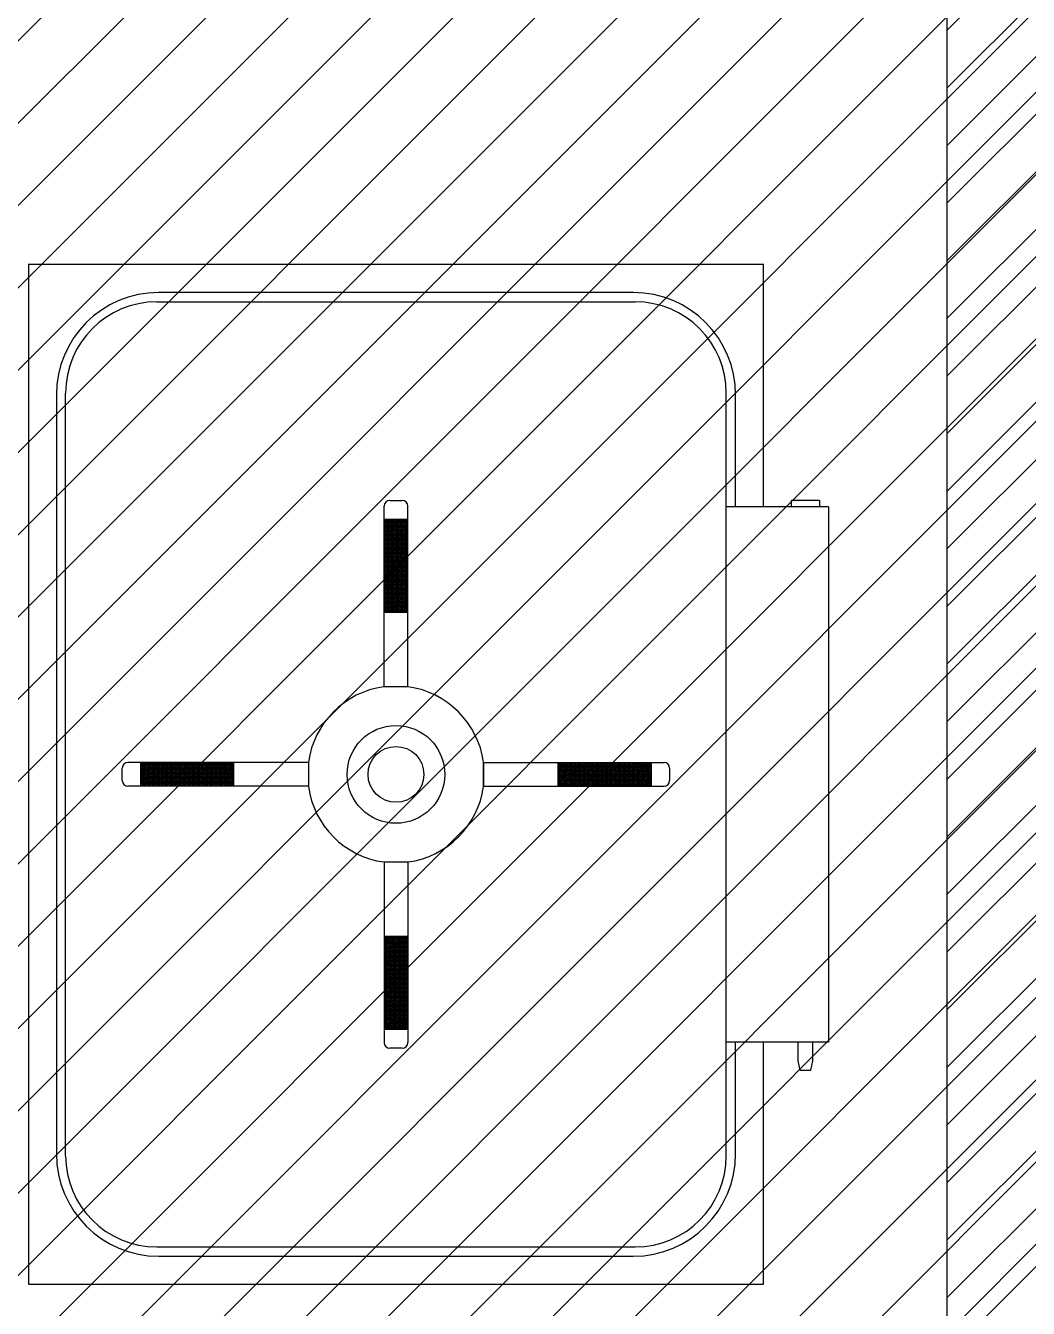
# Model space of a CAD drawing. Header units: millimetres. Extents: x -358422 to 32356, y 0 to 54379.
# Drawn here: x 11478 to 12556, y 3778 to 5156 of the extents above; entities that cross this region are included whole.
import ezdxf

# ---------------------------------------------------------------- set-up
doc = ezdxf.new("R2010")
doc.units = ezdxf.units.MM
doc.header["$MEASUREMENT"] = 0
doc.linetypes.add('HIDDEN', pattern=[9.525, 6.35, -3.175])
doc.layers.get('0').update_dxf_attribs({"lineweight": 25})
doc.layers.add('DIM', color=3, linetype='Continuous', lineweight=9)
doc.layers.add('H', color=2, linetype='HIDDEN', lineweight=15)

msp = doc.modelspace()

# ---------------------------------------------------------------- hatches: boundary and pattern name
at = {"layer": 'DIM'}
h = msp.add_hatch(dxfattribs=at)
h.set_pattern_fill('ANSI31', color=256, scale=350, style=0)
h.set_pattern_definition([(45, (-19603.777, -2234.737), (-30.93592, 30.93592), [])])
h.paths.add_polyline_path([(10728.92, 5341.335), (10728.92, 3268.335), (10298.136, 3268.335), (10298.136, 5055.269), (9628.92, 5055.269), (9628.92, 6518.335), (13568.92, 6518.335), (13568.92, 5055.269), (12899.705, 5055.269), (12899.705, 3268.335), (12468.92, 3268.335), (12468.92, 5341.335)])
edge = h.paths.add_edge_path(flags=16)
edge.add_line((12468.92, 3291.335), (12468.92, 3268.335))
edge.add_line((10728.92, 3291.335), (10728.92, 3268.335))
at = {"layer": 'H', "ltscale": 4}
h = msp.add_hatch(dxfattribs=at)
h.set_pattern_fill('ANSI31', color=256, scale=500, style=0)
h.set_pattern_definition([(45, (4878.89, 20733.76), (-44.19417, 44.19417), [])])
h.paths.add_polyline_path([(13618.92, 6518.335), (13568.92, 6518.335)], flags=16)
h.paths.add_polyline_path([(13618.92, 6518.335), (13568.92, 6518.335)], flags=0)
h.paths.add_polyline_path([(13618.92, 6518.335), (13568.92, 6518.335)], flags=0)
h.paths.add_polyline_path([(13618.92, 6518.335), (13568.92, 6518.335)], flags=0)
h.paths.add_polyline_path([(13618.92, 6518.335), (13568.92, 6518.335)], flags=0)
h.paths.add_polyline_path([(13618.92, 6518.335), (13568.92, 6518.335)], flags=0)
h.paths.add_polyline_path([(13618.92, 6518.335), (13568.92, 6518.335)], flags=0)
h.paths.add_polyline_path([(13618.92, 6518.335), (13568.92, 6518.335)], flags=0)
edge = h.paths.add_edge_path()
edge.add_line((9628.92, 3268.335), (9628.92, 6518.335))
edge.add_line((9578.92, 3218.335), (9578.92, 6518.335))
edge.add_line((9628.92, 3268.335), (13568.92, 3268.335))
edge.add_line((9578.92, 3218.335), (13618.92, 3218.335))
edge.add_line((13618.92, 6518.335), (13568.92, 6518.335))
edge.add_line((13568.92, 5268.335), (13568.92, 5278.335))
edge.add_line((13568.92, 3268.335), (13568.92, 6518.335))
edge.add_line((13618.92, 3218.335), (13618.92, 6518.335))

# ---------------------------------------------------------------- linework, layer by layer
for p, q in [((12468.92, 3641.335), (12468.92, 5341.335)), ((12131.42, 4869.335), (11621.42, 4869.335)), ((11619.42, 4859.335), (12133.42, 4859.335)), ((11511.42, 4759.335), (11511.42, 3944.335)), ((11521.42, 3942.335), (11521.42, 4761.335)), ((12231.42, 3942.335), (12231.42, 4761.335)), ((12241.42, 4639.316), (12241.42, 4759.335)), ((11869.72, 4645.941), (11883.12, 4645.941)), ((12301.423, 4645.816), (12301.923, 4646.316)), ((12301.423, 4639.816), (12301.423, 4645.816)), ((12301.923, 4646.316), (12330.923, 4646.316)), ((12330.923, 4646.316), (12331.423, 4645.816)), ((12331.423, 4645.816), (12331.423, 4639.816)), ((11863.72, 4445.941), (11863.72, 4639.941)), ((11889.12, 4445.941), (11889.12, 4639.941)), ((12341.423, 4639.316), (12231.42, 4639.316)), ((12341.423, 4639.316), (12341.423, 4064.316)), ((11863.72, 4602.127), (11887.534, 4625.941)), ((11863.72, 4604.127), (11885.534, 4625.941)), ((11863.72, 4606.127), (11883.534, 4625.941)), ((11863.72, 4608.127), (11881.534, 4625.941)), ((11863.72, 4625.941), (11889.12, 4625.941)), ((11863.72, 4616.127), (11873.534, 4625.941)), ((11863.72, 4618.127), (11871.534, 4625.941)), ((11863.72, 4620.127), (11869.534, 4625.941)), ((11863.72, 4610.127), (11879.534, 4625.941)), ((11863.72, 4612.127), (11877.534, 4625.941)), ((11863.72, 4614.127), (11875.534, 4625.941)), ((11863.72, 4624.127), (11865.534, 4625.941)), ((11863.72, 4622.127), (11867.534, 4625.941)), ((11863.72, 4600.127), (11889.12, 4625.527)), ((11863.72, 4624.364), (11889.12, 4598.964)), ((11863.72, 4598.127), (11889.12, 4623.527)), ((11863.72, 4622.364), (11889.12, 4596.964)), ((11863.72, 4596.127), (11889.12, 4621.527)), ((11863.72, 4620.364), (11889.12, 4594.964)), ((11863.72, 4594.127), (11889.12, 4619.527)), ((11863.72, 4618.364), (11889.12, 4592.964)), ((11863.72, 4592.127), (11889.12, 4617.527)), ((11863.72, 4616.364), (11889.12, 4590.964)), ((11863.72, 4590.127), (11889.12, 4615.527)), ((11864.143, 4625.941), (11889.12, 4600.964)), ((11866.143, 4625.941), (11889.12, 4602.964)), ((11868.143, 4625.941), (11889.12, 4604.964)), ((11870.143, 4625.941), (11889.12, 4606.964)), ((11872.143, 4625.941), (11889.12, 4608.964)), ((11874.143, 4625.941), (11889.12, 4610.964)), ((11876.143, 4625.941), (11889.12, 4612.964)), ((11878.143, 4625.941), (11889.12, 4614.964)), ((11880.143, 4625.941), (11889.12, 4616.964)), ((11882.143, 4625.941), (11889.12, 4618.964)), ((11884.143, 4625.941), (11889.12, 4620.964)), ((11886.143, 4625.941), (11889.12, 4622.964)), ((11888.143, 4625.941), (11889.12, 4624.964)), ((11863.72, 4614.364), (11889.12, 4588.964)), ((11863.72, 4588.127), (11889.12, 4613.527)), ((11863.72, 4612.364), (11889.12, 4586.964)), ((11863.72, 4586.127), (11889.12, 4611.527)), ((11863.72, 4610.364), (11889.12, 4584.964)), ((11863.72, 4584.127), (11889.12, 4609.527)), ((11863.72, 4608.364), (11889.12, 4582.964)), ((11863.72, 4582.127), (11889.12, 4607.527)), ((11863.72, 4606.364), (11889.12, 4580.964)), ((11863.72, 4580.127), (11889.12, 4605.527)), ((11863.72, 4604.364), (11889.12, 4578.964)), ((11863.72, 4578.127), (11889.12, 4603.527)), ((11863.72, 4602.364), (11889.12, 4576.964)), ((11863.72, 4576.127), (11889.12, 4601.527)), ((11863.72, 4600.364), (11889.12, 4574.964)), ((11863.72, 4574.127), (11889.12, 4599.527)), ((11863.72, 4598.364), (11889.12, 4572.964)), ((11863.72, 4572.127), (11889.12, 4597.527)), ((11863.72, 4596.364), (11889.12, 4570.964)), ((11863.72, 4570.127), (11889.12, 4595.527)), ((11863.72, 4594.364), (11889.12, 4568.964)), ((11863.72, 4568.127), (11889.12, 4593.527)), ((11863.72, 4592.364), (11889.12, 4566.964)), ((11863.72, 4566.127), (11889.12, 4591.527)), ((11863.72, 4590.364), (11889.12, 4564.964)), ((11863.72, 4564.127), (11889.12, 4589.527)), ((11863.72, 4588.364), (11889.12, 4562.964)), ((11863.72, 4562.127), (11889.12, 4587.527)), ((11863.72, 4586.364), (11889.12, 4560.964)), ((11863.72, 4560.127), (11889.12, 4585.527)), ((11863.72, 4584.364), (11889.12, 4558.964)), ((11863.72, 4558.127), (11889.12, 4583.527)), ((11863.72, 4582.364), (11889.12, 4556.964)), ((11863.72, 4556.127), (11889.12, 4581.527)), ((11863.72, 4580.364), (11889.12, 4554.964)), ((11863.72, 4554.127), (11889.12, 4579.527)), ((11863.72, 4578.364), (11889.12, 4552.964)), ((11863.72, 4552.127), (11889.12, 4577.527)), ((11863.72, 4576.364), (11889.12, 4550.964)), ((11863.72, 4550.127), (11889.12, 4575.527)), ((11863.72, 4574.364), (11889.12, 4548.964)), ((11863.72, 4548.127), (11889.12, 4573.527)), ((11863.72, 4572.364), (11889.12, 4546.964)), ((11863.72, 4546.127), (11889.12, 4571.527)), ((11863.72, 4570.364), (11889.12, 4544.964)), ((11863.72, 4544.127), (11889.12, 4569.527)), ((11863.72, 4568.364), (11889.12, 4542.964)), ((11863.72, 4542.127), (11889.12, 4567.527)), ((11863.72, 4566.364), (11889.12, 4540.964)), ((11863.72, 4540.127), (11889.12, 4565.527)), ((11863.72, 4564.364), (11889.12, 4538.964)), ((11863.72, 4538.127), (11889.12, 4563.527)), ((11863.72, 4562.364), (11889.12, 4536.964)), ((11863.72, 4536.127), (11889.12, 4561.527)), ((11863.72, 4560.364), (11889.12, 4534.964)), ((11863.72, 4534.127), (11889.12, 4559.527)), ((11863.72, 4558.364), (11889.12, 4532.964)), ((11863.72, 4532.127), (11889.12, 4557.527)), ((11863.72, 4556.364), (11889.12, 4530.964)), ((11863.72, 4530.127), (11889.12, 4555.527)), ((11863.72, 4554.364), (11889.12, 4528.964)), ((11863.72, 4528.127), (11889.12, 4553.527)), ((11863.72, 4552.364), (11889.12, 4526.964)), ((11863.72, 4526.127), (11889.12, 4551.527)), ((11863.72, 4550.364), (11888.143, 4525.941)), ((11863.72, 4548.364), (11886.143, 4525.941)), ((11863.72, 4546.364), (11884.143, 4525.941)), ((11865.534, 4525.941), (11889.12, 4549.527)), ((11867.534, 4525.941), (11889.12, 4547.527)), ((11863.72, 4544.364), (11882.143, 4525.941)), ((11863.72, 4542.364), (11880.143, 4525.941)), ((11863.72, 4540.364), (11878.143, 4525.941)), ((11863.72, 4538.364), (11876.143, 4525.941)), ((11863.72, 4536.364), (11874.143, 4525.941)), ((11863.72, 4534.364), (11872.143, 4525.941)), ((11863.72, 4532.364), (11870.143, 4525.941)), ((11869.534, 4525.941), (11889.12, 4545.527)), ((11871.534, 4525.941), (11889.12, 4543.527)), ((11873.534, 4525.941), (11889.12, 4541.527)), ((11875.534, 4525.941), (11889.12, 4539.527)), ((11877.534, 4525.941), (11889.12, 4537.527)), ((11879.534, 4525.941), (11889.12, 4535.527)), ((11881.534, 4525.941), (11889.12, 4533.527)), ((11863.72, 4530.364), (11868.143, 4525.941)), ((11863.72, 4528.364), (11866.143, 4525.941)), ((11863.72, 4525.941), (11889.12, 4525.941)), ((11883.534, 4525.941), (11889.12, 4531.527)), ((11885.534, 4525.941), (11889.12, 4529.527)), ((11887.534, 4525.941), (11889.12, 4527.527)), ((11889.42, 4445.941), (11863.42, 4445.941)), ((11582.314, 4345.135), (11582.314, 4358.535)), ((11782.314, 4364.535), (11588.314, 4364.535)), ((11602.314, 4341.557), (11625.291, 4364.535)), ((11602.314, 4343.557), (11623.291, 4364.535)), ((11602.314, 4345.557), (11621.291, 4364.535)), ((11602.314, 4339.557), (11627.291, 4364.535)), ((11602.314, 4353.557), (11613.291, 4364.535)), ((11602.314, 4355.557), (11611.291, 4364.535)), ((11602.314, 4351.557), (11615.291, 4364.535)), ((11602.314, 4339.135), (11602.314, 4364.535)), ((11602.314, 4347.557), (11619.291, 4364.535)), ((11602.314, 4349.557), (11617.291, 4364.535)), ((11602.314, 4357.557), (11609.291, 4364.535)), ((11602.314, 4363.557), (11603.291, 4364.535)), ((11602.314, 4361.557), (11605.291, 4364.535)), ((11602.314, 4359.557), (11607.291, 4364.535)), ((11626.127, 4339.135), (11602.314, 4362.948)), ((11624.127, 4339.135), (11602.314, 4360.948)), ((11622.127, 4339.135), (11602.314, 4358.948)), ((11620.127, 4339.135), (11602.314, 4356.948)), ((11618.127, 4339.135), (11602.314, 4354.948)), ((11628.127, 4339.135), (11602.727, 4364.535)), ((11603.891, 4339.135), (11629.291, 4364.535)), ((11630.127, 4339.135), (11604.727, 4364.535)), ((11605.891, 4339.135), (11631.291, 4364.535)), ((11632.127, 4339.135), (11606.727, 4364.535)), ((11607.891, 4339.135), (11633.291, 4364.535)), ((11634.127, 4339.135), (11608.727, 4364.535)), ((11609.891, 4339.135), (11635.291, 4364.535)), ((11636.127, 4339.135), (11610.727, 4364.535)), ((11611.891, 4339.135), (11637.291, 4364.535)), ((11638.127, 4339.135), (11612.727, 4364.535)), ((11613.891, 4339.135), (11639.291, 4364.535)), ((11640.127, 4339.135), (11614.727, 4364.535)), ((11615.891, 4339.135), (11641.291, 4364.535)), ((11642.127, 4339.135), (11616.727, 4364.535)), ((11617.891, 4339.135), (11643.291, 4364.535)), ((11644.127, 4339.135), (11618.727, 4364.535)), ((11619.891, 4339.135), (11645.291, 4364.535)), ((11646.127, 4339.135), (11620.727, 4364.535)), ((11621.891, 4339.135), (11647.291, 4364.535)), ((11648.127, 4339.135), (11622.727, 4364.535)), ((11623.891, 4339.135), (11649.291, 4364.535)), ((11650.127, 4339.135), (11624.727, 4364.535)), ((11625.891, 4339.135), (11651.291, 4364.535)), ((11652.127, 4339.135), (11626.727, 4364.535)), ((11627.891, 4339.135), (11653.291, 4364.535)), ((11654.127, 4339.135), (11628.727, 4364.535)), ((11629.891, 4339.135), (11655.291, 4364.535)), ((11656.127, 4339.135), (11630.727, 4364.535)), ((11631.891, 4339.135), (11657.291, 4364.535)), ((11658.127, 4339.135), (11632.727, 4364.535)), ((11633.891, 4339.135), (11659.291, 4364.535)), ((11660.127, 4339.135), (11634.727, 4364.535)), ((11635.891, 4339.135), (11661.291, 4364.535)), ((11662.127, 4339.135), (11636.727, 4364.535)), ((11637.891, 4339.135), (11663.291, 4364.535)), ((11664.127, 4339.135), (11638.727, 4364.535)), ((11639.891, 4339.135), (11665.291, 4364.535)), ((11666.127, 4339.135), (11640.727, 4364.535)), ((11641.891, 4339.135), (11667.291, 4364.535)), ((11668.127, 4339.135), (11642.727, 4364.535)), ((11643.891, 4339.135), (11669.291, 4364.535)), ((11670.127, 4339.135), (11644.727, 4364.535)), ((11645.891, 4339.135), (11671.291, 4364.535)), ((11672.127, 4339.135), (11646.727, 4364.535)), ((11647.891, 4339.135), (11673.291, 4364.535)), ((11674.127, 4339.135), (11648.727, 4364.535)), ((11649.891, 4339.135), (11675.291, 4364.535)), ((11676.127, 4339.135), (11650.727, 4364.535)), ((11651.891, 4339.135), (11677.291, 4364.535)), ((11678.127, 4339.135), (11652.727, 4364.535)), ((11653.891, 4339.135), (11679.291, 4364.535)), ((11680.127, 4339.135), (11654.727, 4364.535)), ((11655.891, 4339.135), (11681.291, 4364.535)), ((11682.127, 4339.135), (11656.727, 4364.535)), ((11657.891, 4339.135), (11683.291, 4364.535)), ((11684.127, 4339.135), (11658.727, 4364.535)), ((11659.891, 4339.135), (11685.291, 4364.535)), ((11686.127, 4339.135), (11660.727, 4364.535)), ((11661.891, 4339.135), (11687.291, 4364.535)), ((11688.127, 4339.135), (11662.727, 4364.535)), ((11663.891, 4339.135), (11689.291, 4364.535)), ((11690.127, 4339.135), (11664.727, 4364.535)), ((11665.891, 4339.135), (11691.291, 4364.535)), ((11692.127, 4339.135), (11666.727, 4364.535)), ((11667.891, 4339.135), (11693.291, 4364.535)), ((11694.127, 4339.135), (11668.727, 4364.535)), ((11669.891, 4339.135), (11695.291, 4364.535)), ((11696.127, 4339.135), (11670.727, 4364.535)), ((11671.891, 4339.135), (11697.291, 4364.535)), ((11698.127, 4339.135), (11672.727, 4364.535)), ((11673.891, 4339.135), (11699.291, 4364.535)), ((11700.127, 4339.135), (11674.727, 4364.535)), ((11675.891, 4339.135), (11701.291, 4364.535)), ((11702.127, 4339.135), (11676.727, 4364.535)), ((11677.891, 4339.135), (11702.314, 4363.557)), ((11702.314, 4340.948), (11678.727, 4364.535)), ((11679.891, 4339.135), (11702.314, 4361.557)), ((11702.314, 4342.948), (11680.727, 4364.535)), ((11681.891, 4339.135), (11702.314, 4359.557)), ((11702.314, 4344.948), (11682.727, 4364.535)), ((11683.891, 4339.135), (11702.314, 4357.557)), ((11702.314, 4346.948), (11684.727, 4364.535)), ((11685.891, 4339.135), (11702.314, 4355.557)), ((11702.314, 4348.948), (11686.727, 4364.535)), ((11687.891, 4339.135), (11702.314, 4353.557)), ((11702.314, 4350.948), (11688.727, 4364.535)), ((11702.314, 4352.948), (11690.727, 4364.535)), ((11702.314, 4354.948), (11692.727, 4364.535)), ((11702.314, 4356.948), (11694.727, 4364.535)), ((11702.314, 4358.948), (11696.727, 4364.535)), ((11702.314, 4360.948), (11698.727, 4364.535)), ((11702.314, 4362.948), (11700.727, 4364.535)), ((11702.314, 4339.135), (11702.314, 4364.535)), ((11782.314, 4364.835), (11782.314, 4338.835)), ((11970.527, 4338.835), (11970.527, 4364.835)), ((11970.527, 4364.535), (12164.527, 4364.535)), ((11970.527, 4364.535), (11970.527, 4339.135)), ((12064.949, 4364.535), (12050.527, 4350.112)), ((12066.949, 4364.535), (12050.527, 4348.112)), ((12068.949, 4364.535), (12050.527, 4346.112)), ((12070.949, 4364.535), (12050.527, 4344.112)), ((12072.949, 4364.535), (12050.527, 4342.112)), ((12074.949, 4364.535), (12050.527, 4340.112)), ((12050.527, 4364.535), (12050.527, 4339.135)), ((12054.949, 4364.535), (12050.527, 4360.112)), ((12056.949, 4364.535), (12050.527, 4358.112)), ((12058.949, 4364.535), (12050.527, 4356.112)), ((12060.949, 4364.535), (12050.527, 4354.112)), ((12062.949, 4364.535), (12050.527, 4352.112)), ((12052.949, 4364.535), (12050.527, 4362.112)), ((12050.527, 4362.721), (12074.113, 4339.135)), ((12050.527, 4360.721), (12072.113, 4339.135)), ((12050.527, 4358.721), (12070.113, 4339.135)), ((12050.527, 4356.721), (12068.113, 4339.135)), ((12050.527, 4354.721), (12066.113, 4339.135)), ((12050.713, 4364.535), (12076.113, 4339.135)), ((12076.949, 4364.535), (12051.549, 4339.135)), ((12052.713, 4364.535), (12078.113, 4339.135)), ((12078.949, 4364.535), (12053.549, 4339.135)), ((12054.713, 4364.535), (12080.113, 4339.135)), ((12080.949, 4364.535), (12055.549, 4339.135)), ((12056.713, 4364.535), (12082.113, 4339.135)), ((12082.949, 4364.535), (12057.549, 4339.135)), ((12058.713, 4364.535), (12084.113, 4339.135)), ((12084.949, 4364.535), (12059.549, 4339.135)), ((12060.713, 4364.535), (12086.113, 4339.135)), ((12086.949, 4364.535), (12061.549, 4339.135)), ((12062.713, 4364.535), (12088.113, 4339.135)), ((12088.949, 4364.535), (12063.549, 4339.135)), ((12064.713, 4364.535), (12090.113, 4339.135)), ((12090.949, 4364.535), (12065.549, 4339.135)), ((12066.713, 4364.535), (12092.113, 4339.135)), ((12092.949, 4364.535), (12067.549, 4339.135)), ((12068.713, 4364.535), (12094.113, 4339.135)), ((12094.949, 4364.535), (12069.549, 4339.135)), ((12070.713, 4364.535), (12096.113, 4339.135)), ((12096.949, 4364.535), (12071.549, 4339.135)), ((12072.713, 4364.535), (12098.113, 4339.135)), ((12098.949, 4364.535), (12073.549, 4339.135)), ((12074.713, 4364.535), (12100.113, 4339.135)), ((12100.949, 4364.535), (12075.549, 4339.135)), ((12076.713, 4364.535), (12102.113, 4339.135)), ((12102.949, 4364.535), (12077.549, 4339.135)), ((12078.713, 4364.535), (12104.113, 4339.135)), ((12104.949, 4364.535), (12079.549, 4339.135)), ((12080.713, 4364.535), (12106.113, 4339.135)), ((12106.949, 4364.535), (12081.549, 4339.135)), ((12082.713, 4364.535), (12108.113, 4339.135)), ((12108.949, 4364.535), (12083.549, 4339.135)), ((12084.713, 4364.535), (12110.113, 4339.135)), ((12110.949, 4364.535), (12085.549, 4339.135)), ((12086.713, 4364.535), (12112.113, 4339.135)), ((12112.949, 4364.535), (12087.549, 4339.135)), ((12088.713, 4364.535), (12114.113, 4339.135)), ((12114.949, 4364.535), (12089.549, 4339.135)), ((12090.713, 4364.535), (12116.113, 4339.135)), ((12116.949, 4364.535), (12091.549, 4339.135)), ((12092.713, 4364.535), (12118.113, 4339.135)), ((12118.949, 4364.535), (12093.549, 4339.135)), ((12094.713, 4364.535), (12120.113, 4339.135)), ((12120.949, 4364.535), (12095.549, 4339.135)), ((12096.713, 4364.535), (12122.113, 4339.135)), ((12122.949, 4364.535), (12097.549, 4339.135)), ((12098.713, 4364.535), (12124.113, 4339.135)), ((12124.949, 4364.535), (12099.549, 4339.135)), ((12100.713, 4364.535), (12126.113, 4339.135)), ((12126.949, 4364.535), (12101.549, 4339.135)), ((12102.713, 4364.535), (12128.113, 4339.135)), ((12128.949, 4364.535), (12103.549, 4339.135)), ((12104.713, 4364.535), (12130.113, 4339.135)), ((12130.949, 4364.535), (12105.549, 4339.135)), ((12106.713, 4364.535), (12132.113, 4339.135)), ((12132.949, 4364.535), (12107.549, 4339.135)), ((12108.713, 4364.535), (12134.113, 4339.135)), ((12134.949, 4364.535), (12109.549, 4339.135)), ((12110.713, 4364.535), (12136.113, 4339.135)), ((12136.949, 4364.535), (12111.549, 4339.135)), ((12112.713, 4364.535), (12138.113, 4339.135)), ((12138.949, 4364.535), (12113.549, 4339.135)), ((12114.713, 4364.535), (12140.113, 4339.135)), ((12140.949, 4364.535), (12115.549, 4339.135)), ((12116.713, 4364.535), (12142.113, 4339.135)), ((12142.949, 4364.535), (12117.549, 4339.135)), ((12118.713, 4364.535), (12144.113, 4339.135)), ((12144.949, 4364.535), (12119.549, 4339.135)), ((12120.713, 4364.535), (12146.113, 4339.135)), ((12146.949, 4364.535), (12121.549, 4339.135)), ((12122.713, 4364.535), (12148.113, 4339.135)), ((12148.949, 4364.535), (12123.549, 4339.135)), ((12124.713, 4364.535), (12150.113, 4339.135)), ((12150.527, 4364.112), (12125.549, 4339.135)), ((12126.713, 4364.535), (12150.527, 4340.721)), ((12150.527, 4362.112), (12127.549, 4339.135)), ((12128.713, 4364.535), (12150.527, 4342.721)), ((12150.527, 4360.112), (12129.549, 4339.135)), ((12130.713, 4364.535), (12150.527, 4344.721)), ((12150.527, 4358.112), (12131.549, 4339.135)), ((12132.713, 4364.535), (12150.527, 4346.721)), ((12150.527, 4356.112), (12133.549, 4339.135)), ((12134.713, 4364.535), (12150.527, 4348.721)), ((12150.527, 4354.112), (12135.549, 4339.135)), ((12136.713, 4364.535), (12150.527, 4350.721)), ((12138.713, 4364.535), (12150.527, 4352.721)), ((12140.713, 4364.535), (12150.527, 4354.721)), ((12142.713, 4364.535), (12150.527, 4356.721)), ((12144.713, 4364.535), (12150.527, 4358.721)), ((12146.713, 4364.535), (12150.527, 4360.721)), ((12148.713, 4364.535), (12150.527, 4362.721)), ((12150.527, 4364.535), (12150.527, 4339.135)), ((12170.527, 4358.535), (12170.527, 4345.135)), ((11616.127, 4339.135), (11602.314, 4352.948)), ((11614.127, 4339.135), (11602.314, 4350.948)), ((11612.127, 4339.135), (11602.314, 4348.948)), ((11610.127, 4339.135), (11602.314, 4346.948)), ((11608.127, 4339.135), (11602.314, 4344.948)), ((11606.127, 4339.135), (11602.314, 4342.948)), ((11604.127, 4339.135), (11602.314, 4340.948)), ((11689.891, 4339.135), (11702.314, 4351.557)), ((11691.891, 4339.135), (11702.314, 4349.557)), ((11693.891, 4339.135), (11702.314, 4347.557)), ((11695.891, 4339.135), (11702.314, 4345.557)), ((11697.891, 4339.135), (11702.314, 4343.557)), ((11699.891, 4339.135), (11702.314, 4341.557)), ((12050.527, 4352.721), (12064.113, 4339.135)), ((12050.527, 4350.721), (12062.113, 4339.135)), ((12050.527, 4348.721), (12060.113, 4339.135)), ((12050.527, 4346.721), (12058.113, 4339.135)), ((12050.527, 4344.721), (12056.113, 4339.135)), ((12050.527, 4342.721), (12054.113, 4339.135)), ((12050.527, 4340.721), (12052.113, 4339.135)), ((12150.527, 4352.112), (12137.549, 4339.135)), ((12150.527, 4350.112), (12139.549, 4339.135)), ((12150.527, 4348.112), (12141.549, 4339.135)), ((12150.527, 4346.112), (12143.549, 4339.135)), ((12150.527, 4344.112), (12145.549, 4339.135)), ((12150.527, 4342.112), (12147.549, 4339.135)), ((12150.527, 4340.112), (12149.549, 4339.135)), ((11782.314, 4339.135), (11588.314, 4339.135)), ((11970.527, 4339.135), (12164.527, 4339.135)), ((11863.42, 4257.728), (11889.42, 4257.728)), ((11863.72, 4257.728), (11863.72, 4063.728)), ((11889.12, 4257.728), (11889.12, 4063.728)), ((11879.307, 4177.728), (11863.72, 4162.142)), ((11881.307, 4177.728), (11863.72, 4160.142)), ((11883.307, 4177.728), (11863.72, 4158.142)), ((11885.307, 4177.728), (11863.72, 4156.142)), ((11887.307, 4177.728), (11863.72, 4154.142)), ((11889.12, 4177.728), (11863.72, 4177.728)), ((11873.307, 4177.728), (11863.72, 4168.142)), ((11875.307, 4177.728), (11863.72, 4166.142)), ((11877.307, 4177.728), (11863.72, 4164.142)), ((11867.307, 4177.728), (11863.72, 4174.142)), ((11869.307, 4177.728), (11863.72, 4172.142)), ((11871.307, 4177.728), (11863.72, 4170.142)), ((11865.307, 4177.728), (11863.72, 4176.142)), ((11889.12, 4177.542), (11863.72, 4152.142)), ((11889.12, 4151.306), (11863.72, 4176.706)), ((11889.12, 4175.542), (11863.72, 4150.142)), ((11889.12, 4149.306), (11863.72, 4174.706)), ((11889.12, 4153.306), (11864.698, 4177.728)), ((11889.12, 4155.306), (11866.698, 4177.728)), ((11889.12, 4157.306), (11868.698, 4177.728)), ((11889.12, 4159.306), (11870.698, 4177.728)), ((11889.12, 4161.306), (11872.698, 4177.728)), ((11889.12, 4163.306), (11874.698, 4177.728)), ((11889.12, 4165.306), (11876.698, 4177.728)), ((11889.12, 4167.306), (11878.698, 4177.728)), ((11889.12, 4169.306), (11880.698, 4177.728)), ((11889.12, 4171.306), (11882.698, 4177.728)), ((11889.12, 4173.306), (11884.698, 4177.728)), ((11889.12, 4175.306), (11886.698, 4177.728)), ((11889.12, 4173.542), (11863.72, 4148.142)), ((11889.12, 4147.306), (11863.72, 4172.706)), ((11889.12, 4171.542), (11863.72, 4146.142)), ((11889.12, 4145.306), (11863.72, 4170.706)), ((11889.12, 4169.542), (11863.72, 4144.142)), ((11889.12, 4143.306), (11863.72, 4168.706)), ((11889.12, 4167.542), (11863.72, 4142.142)), ((11889.12, 4141.306), (11863.72, 4166.706)), ((11889.12, 4165.542), (11863.72, 4140.142)), ((11889.12, 4139.306), (11863.72, 4164.706)), ((11889.12, 4163.542), (11863.72, 4138.142)), ((11889.12, 4137.306), (11863.72, 4162.706)), ((11889.12, 4161.542), (11863.72, 4136.142)), ((11889.12, 4135.306), (11863.72, 4160.706)), ((11889.12, 4159.542), (11863.72, 4134.142)), ((11889.12, 4133.306), (11863.72, 4158.706)), ((11889.12, 4157.542), (11863.72, 4132.142)), ((11889.12, 4131.306), (11863.72, 4156.706)), ((11889.12, 4155.542), (11863.72, 4130.142)), ((11889.12, 4129.306), (11863.72, 4154.706)), ((11889.12, 4153.542), (11863.72, 4128.142)), ((11889.12, 4127.306), (11863.72, 4152.706)), ((11889.12, 4151.542), (11863.72, 4126.142)), ((11889.12, 4125.306), (11863.72, 4150.706)), ((11889.12, 4149.542), (11863.72, 4124.142)), ((11889.12, 4123.306), (11863.72, 4148.706)), ((11889.12, 4147.542), (11863.72, 4122.142)), ((11889.12, 4121.306), (11863.72, 4146.706)), ((11889.12, 4145.542), (11863.72, 4120.142)), ((11889.12, 4119.306), (11863.72, 4144.706)), ((11889.12, 4143.542), (11863.72, 4118.142)), ((11889.12, 4117.306), (11863.72, 4142.706)), ((11889.12, 4141.542), (11863.72, 4116.142)), ((11889.12, 4115.306), (11863.72, 4140.706)), ((11889.12, 4139.542), (11863.72, 4114.142)), ((11889.12, 4113.306), (11863.72, 4138.706)), ((11889.12, 4137.542), (11863.72, 4112.142)), ((11889.12, 4111.306), (11863.72, 4136.706)), ((11889.12, 4135.542), (11863.72, 4110.142)), ((11889.12, 4109.306), (11863.72, 4134.706)), ((11889.12, 4133.542), (11863.72, 4108.142)), ((11889.12, 4107.306), (11863.72, 4132.706)), ((11889.12, 4131.542), (11863.72, 4106.142)), ((11889.12, 4105.306), (11863.72, 4130.706)), ((11889.12, 4129.542), (11863.72, 4104.142)), ((11889.12, 4103.306), (11863.72, 4128.706)), ((11889.12, 4127.542), (11863.72, 4102.142)), ((11889.12, 4101.306), (11863.72, 4126.706)), ((11889.12, 4125.542), (11863.72, 4100.142)), ((11889.12, 4099.306), (11863.72, 4124.706)), ((11889.12, 4123.542), (11863.72, 4098.142)), ((11889.12, 4097.306), (11863.72, 4122.706)), ((11889.12, 4121.542), (11863.72, 4096.142)), ((11889.12, 4095.306), (11863.72, 4120.706)), ((11889.12, 4119.542), (11863.72, 4094.142)), ((11889.12, 4093.306), (11863.72, 4118.706)), ((11889.12, 4117.542), (11863.72, 4092.142)), ((11889.12, 4091.306), (11863.72, 4116.706)), ((11889.12, 4115.542), (11863.72, 4090.142)), ((11889.12, 4089.306), (11863.72, 4114.706)), ((11889.12, 4113.542), (11863.72, 4088.142)), ((11889.12, 4087.306), (11863.72, 4112.706)), ((11889.12, 4111.542), (11863.72, 4086.142)), ((11889.12, 4085.306), (11863.72, 4110.706)), ((11889.12, 4109.542), (11863.72, 4084.142)), ((11889.12, 4083.306), (11863.72, 4108.706)), ((11889.12, 4107.542), (11863.72, 4082.142)), ((11889.12, 4081.306), (11863.72, 4106.706)), ((11889.12, 4105.542), (11863.72, 4080.142)), ((11889.12, 4079.306), (11863.72, 4104.706)), ((11889.12, 4103.542), (11863.72, 4078.142)), ((11888.698, 4077.728), (11863.72, 4102.706)), ((11886.698, 4077.728), (11863.72, 4100.706)), ((11884.698, 4077.728), (11863.72, 4098.706)), ((11882.698, 4077.728), (11863.72, 4096.706)), ((11880.698, 4077.728), (11863.72, 4094.706)), ((11878.698, 4077.728), (11863.72, 4092.706)), ((11889.12, 4101.542), (11865.307, 4077.728)), ((11889.12, 4099.542), (11867.307, 4077.728)), ((11889.12, 4097.542), (11869.307, 4077.728)), ((11889.12, 4095.542), (11871.307, 4077.728)), ((11889.12, 4093.542), (11873.307, 4077.728)), ((11889.12, 4091.542), (11875.307, 4077.728)), ((11876.698, 4077.728), (11863.72, 4090.706)), ((11874.698, 4077.728), (11863.72, 4088.706)), ((11872.698, 4077.728), (11863.72, 4086.706)), ((11870.698, 4077.728), (11863.72, 4084.706)), ((11868.698, 4077.728), (11863.72, 4082.706)), ((11866.698, 4077.728), (11863.72, 4080.706)), ((11864.698, 4077.728), (11863.72, 4078.706)), ((11889.12, 4077.728), (11863.72, 4077.728)), ((11889.12, 4089.542), (11877.307, 4077.728)), ((11889.12, 4087.542), (11879.307, 4077.728)), ((11889.12, 4085.542), (11881.307, 4077.728)), ((11889.12, 4083.542), (11883.307, 4077.728)), ((11889.12, 4081.542), (11885.307, 4077.728)), ((11889.12, 4079.542), (11887.307, 4077.728)), ((12341.423, 4064.316), (12231.42, 4064.316)), ((12241.42, 3944.335), (12241.42, 4064.316)), ((12308.423, 4064.316), (12308.423, 4044.316)), ((12324.423, 4044.316), (12324.423, 4064.316)), ((11883.12, 4057.728), (11869.72, 4057.728)), ((12308.423, 4044.316), (12310.423, 4034.316)), ((12322.423, 4034.316), (12324.423, 4044.316)), ((12310.423, 4034.316), (12322.423, 4034.316)), ((11619.42, 3844.335), (12133.42, 3844.335)), ((11621.42, 3834.335), (12131.42, 3834.335))]:
    msp.add_line(p, q)
at = {"ltscale": 5}
for p, q in [((11481.42, 4899.335), (11481.42, 3804.335)), ((12271.42, 4899.335), (11481.42, 4899.335)), ((12271.42, 4639.316), (12271.42, 4899.335)), ((12271.42, 3804.335), (12271.42, 4064.316)), ((11481.42, 3804.335), (12271.42, 3804.335))]:
    msp.add_line(p, q, dxfattribs=at)
for radius in [52.5, 30]:
    msp.add_circle((11876.42, 4351.835), radius)
for centre, radius, start, end in [((11621.42, 4759.335), 110, 90, 180), ((12131.42, 4759.335), 110, 0, 90), ((11619.42, 4761.335), 98, 90, 180), ((12133.42, 4761.335), 98, 0, 90), ((11869.72, 4639.941), 6, 90, 180), ((11883.12, 4639.941), 6, 0, 90), ((11876.42, 4351.835), 95, 97.865153, 172.134847), ((11876.42, 4351.835), 95, 7.865153, 82.134847), ((11588.314, 4358.535), 6, 90, 180), ((12164.527, 4358.535), 6, 0, 90), ((11588.314, 4345.135), 6, 180, 270), ((12164.527, 4345.135), 6, 270, 0), ((11876.42, 4351.835), 95, 187.865153, 262.134847), ((11876.42, 4351.835), 95, 277.865153, 352.134847), ((11869.72, 4063.728), 6, 180, 270), ((11883.12, 4063.728), 6, 270, 0), ((11621.42, 3944.335), 110, 180, 270), ((11619.42, 3942.335), 98, 180, 270), ((12131.42, 3944.335), 110, 270, 0), ((12133.42, 3942.335), 98, 270, 0)]:
    msp.add_arc(centre, radius, start, end)

doc.saveas('drawing.dxf')
